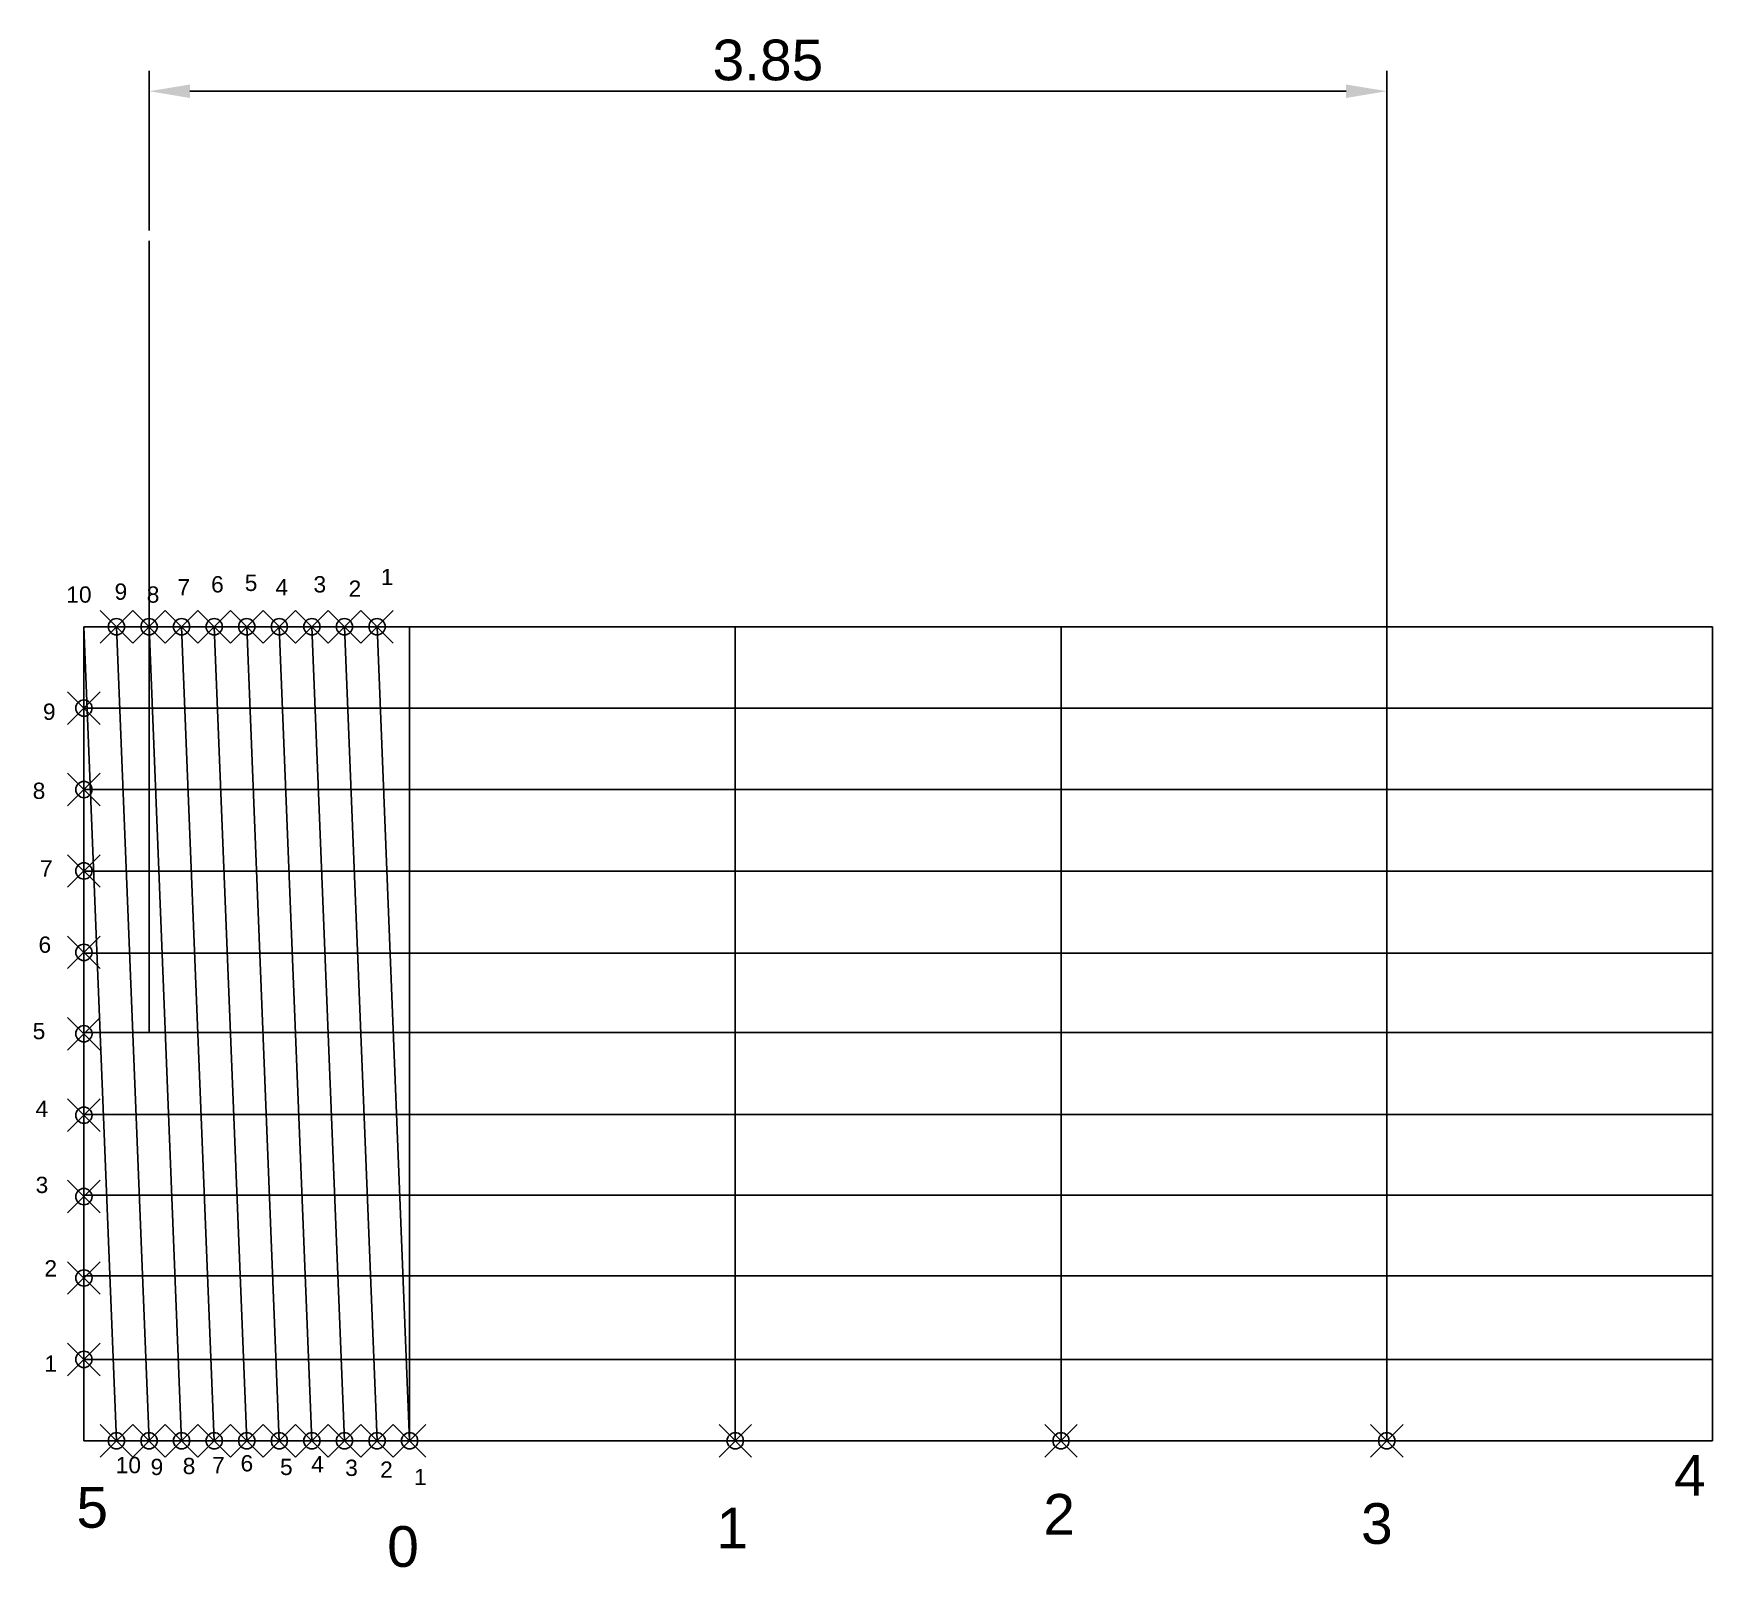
# Model space of a CAD drawing. Header units: millimetres. Extents: x 86 to 189, y 121 to 216.
import ezdxf

# ---------------------------------------------------------------- set-up
doc = ezdxf.new("R2010")
doc.units = ezdxf.units.MM
doc.header["$PDMODE"] = 35
doc.header["$PDSIZE"] = -2
doc.styles.get("Standard").update_dxf_attribs({"font": 'arial.ttf'})
doc.dimstyles.new('ISO-25', dxfattribs={"dimtxt": 2.5, "dimasz": 2.5, "dimexe": 1.25, "dimexo": 0.625, "dimtad": 1, "dimtxsty": 'Standard', "dimcen": 2.5, "dimadec": 0, "dimazin": 0, "dimtfac": 1, "dimtmove": 0, "dimatfit": 3, "dimfxl": 1, "dimarcsym": 0})

# ---------------------------------------------------------------- blocks, each defined once
blk = doc.blocks.new('*D2')
at = {"color": 0, "lineweight": -2, "transparency": 16777216}
for p, q in [((93.01, 203.55), (93.01, 213.36)), ((169, 203.55), (169, 213.36)), ((95.51, 212.11), (166.5, 212.11))]:
    blk.add_line(p, q, dxfattribs=at)
at = {"color": 0, "transparency": 16777216}
for points in [[(95.51, 212.52), (95.51, 211.69), (93.01, 212.11)], [(166.5, 212.52), (166.5, 211.69), (169, 212.11)]]:
    blk.add_solid(points, dxfattribs=at)
at = {"layer": 'Defpoints', "color": 0, "transparency": 16777216}
for p in [(169, 212.11), (93.01, 202.92), (169, 202.92)]:
    blk.add_point(p, dxfattribs=at)
at = {"color": 0, "transparency": 16777216, "insert": (131, 214.01), "char_height": 2.5, "attachment_point": 5}
blk.add_mtext('3.85', dxfattribs=at)

msp = doc.modelspace()

# ---------------------------------------------------------------- linework, layer by layer
at = {"color": 2}
for p, q in [((168.997, 179.218), (168.997, 210.443)), ((93.01, 154.297), (93.01, 202.924)), ((90.997, 129.218), (88.997, 179.218)), ((92.997, 129.218), (90.997, 179.218)), ((92.997, 179.218), (94.997, 129.218)), ((94.997, 179.218), (96.997, 129.218)), ((96.997, 179.218), (98.997, 129.218)), ((100.997, 129.218), (98.997, 179.218)), ((100.997, 179.218), (102.997, 129.218)), ((102.997, 179.218), (104.997, 129.218)), ((104.997, 179.218), (106.997, 129.218)), ((106.997, 179.218), (108.997, 129.218))]:
    msp.add_line(p, q, dxfattribs=at)
for p, q in [((88.997, 129.218), (88.997, 179.218)), ((88.997, 179.218), (188.997, 179.218)), ((108.997, 129.218), (108.997, 179.218)), ((128.997, 129.218), (128.997, 179.218)), ((148.997, 129.218), (148.997, 179.218)), ((168.997, 129.218), (168.997, 179.218)), ((188.997, 129.218), (188.997, 179.218)), ((88.997, 129.218), (188.997, 129.218))]:
    msp.add_line(p, q)
at = {"color": 4}
for p, q in [((88.997, 179.218), (108.997, 179.218)), ((88.997, 179.218), (88.997, 129.218)), ((88.997, 174.218), (188.997, 174.218)), ((88.997, 169.218), (188.997, 169.218)), ((88.997, 164.207), (188.997, 164.207)), ((88.997, 159.162), (188.997, 159.162)), ((88.997, 154.297), (188.997, 154.297)), ((88.997, 149.253), (188.997, 149.253)), ((88.997, 144.298), (188.997, 144.298)), ((88.997, 139.343), (188.997, 139.343)), ((88.997, 134.208), (188.997, 134.208)), ((88.997, 129.218), (108.997, 129.218))]:
    msp.add_line(p, q, dxfattribs=at)
for p in [(90.997, 179.218), (92.997, 179.218), (94.997, 179.218), (96.997, 179.218), (98.997, 179.218), (100.997, 179.218), (102.997, 179.218), (104.997, 179.218), (106.997, 179.218), (88.997, 174.218), (88.997, 169.218), (88.997, 164.218), (88.997, 159.218), (88.997, 154.218), (88.997, 149.218), (88.997, 144.218), (88.997, 139.218), (88.997, 134.218), (90.997, 129.218), (92.997, 129.218), (94.997, 129.218), (96.997, 129.218), (98.997, 129.218), (100.997, 129.218), (102.997, 129.218), (104.997, 129.218), (106.997, 129.218)]:
    msp.add_point(p, dxfattribs=at)
for p in [(108.997, 129.218), (128.997, 129.218), (148.997, 129.218), (168.997, 129.218)]:
    msp.add_point(p)

# ---------------------------------------------------------------- texts
for s, p in [('1', (107.227, 181.772)), ('10', (87.916, 180.695)), ('9', (90.88, 180.875)), ('8', (92.856, 180.695)), ('7', (94.742, 181.144)), ('6', (96.808, 181.323)), ('5', (98.874, 181.413)), ('4', (100.76, 181.144)), ('3', (103.095, 181.323)), ('2', (105.251, 181.054)), ('9', (86.482, 173.5)), ('8', (85.852, 168.641)), ('7', (86.302, 163.872)), ('6', (86.212, 159.193)), ('5', (85.852, 153.885)), ('4', (86.032, 149.116)), ('3', (86.032, 144.437)), ('2', (86.572, 139.308)), ('1', (86.572, 133.46)), ('10', (90.951, 127.229)), ('9', (93.093, 127.116)), ('8', (95.066, 127.172)), ('7', (96.87, 127.229)), ('6', (98.617, 127.341)), ('5', (101.041, 127.116)), ('4', (102.958, 127.285)), ('3', (105.043, 127.06)), ('2', (107.185, 126.947)), ('1', (109.271, 126.496))]:
    msp.add_text(s, height=1, dxfattribs=at).set_placement(p)
for s, p in [('4', (186.644, 125.856)), ('5', (88.539, 123.879)), ('2', (147.911, 123.455)), ('1', (127.838, 122.607)), ('3', (167.419, 122.89)), ('0', (107.623, 121.477))]:
    msp.add_text(s, height=2.5).set_placement(p)

# ---------------------------------------------------------------- dimensions: what is measured, and where the dimension line sits
at = {"color": 2}
dim = msp.add_linear_dim(base=(168.997, 212.106), p1=(93.01, 202.924), p2=(168.997, 202.924), text='3.85', dimstyle='ISO-25', dxfattribs=at)
dim.commit()
dim.dimension.update_dxf_attribs({"geometry": '*D2', "text_midpoint": (131.003, 214.008)})

doc.saveas('drawing.dxf')
